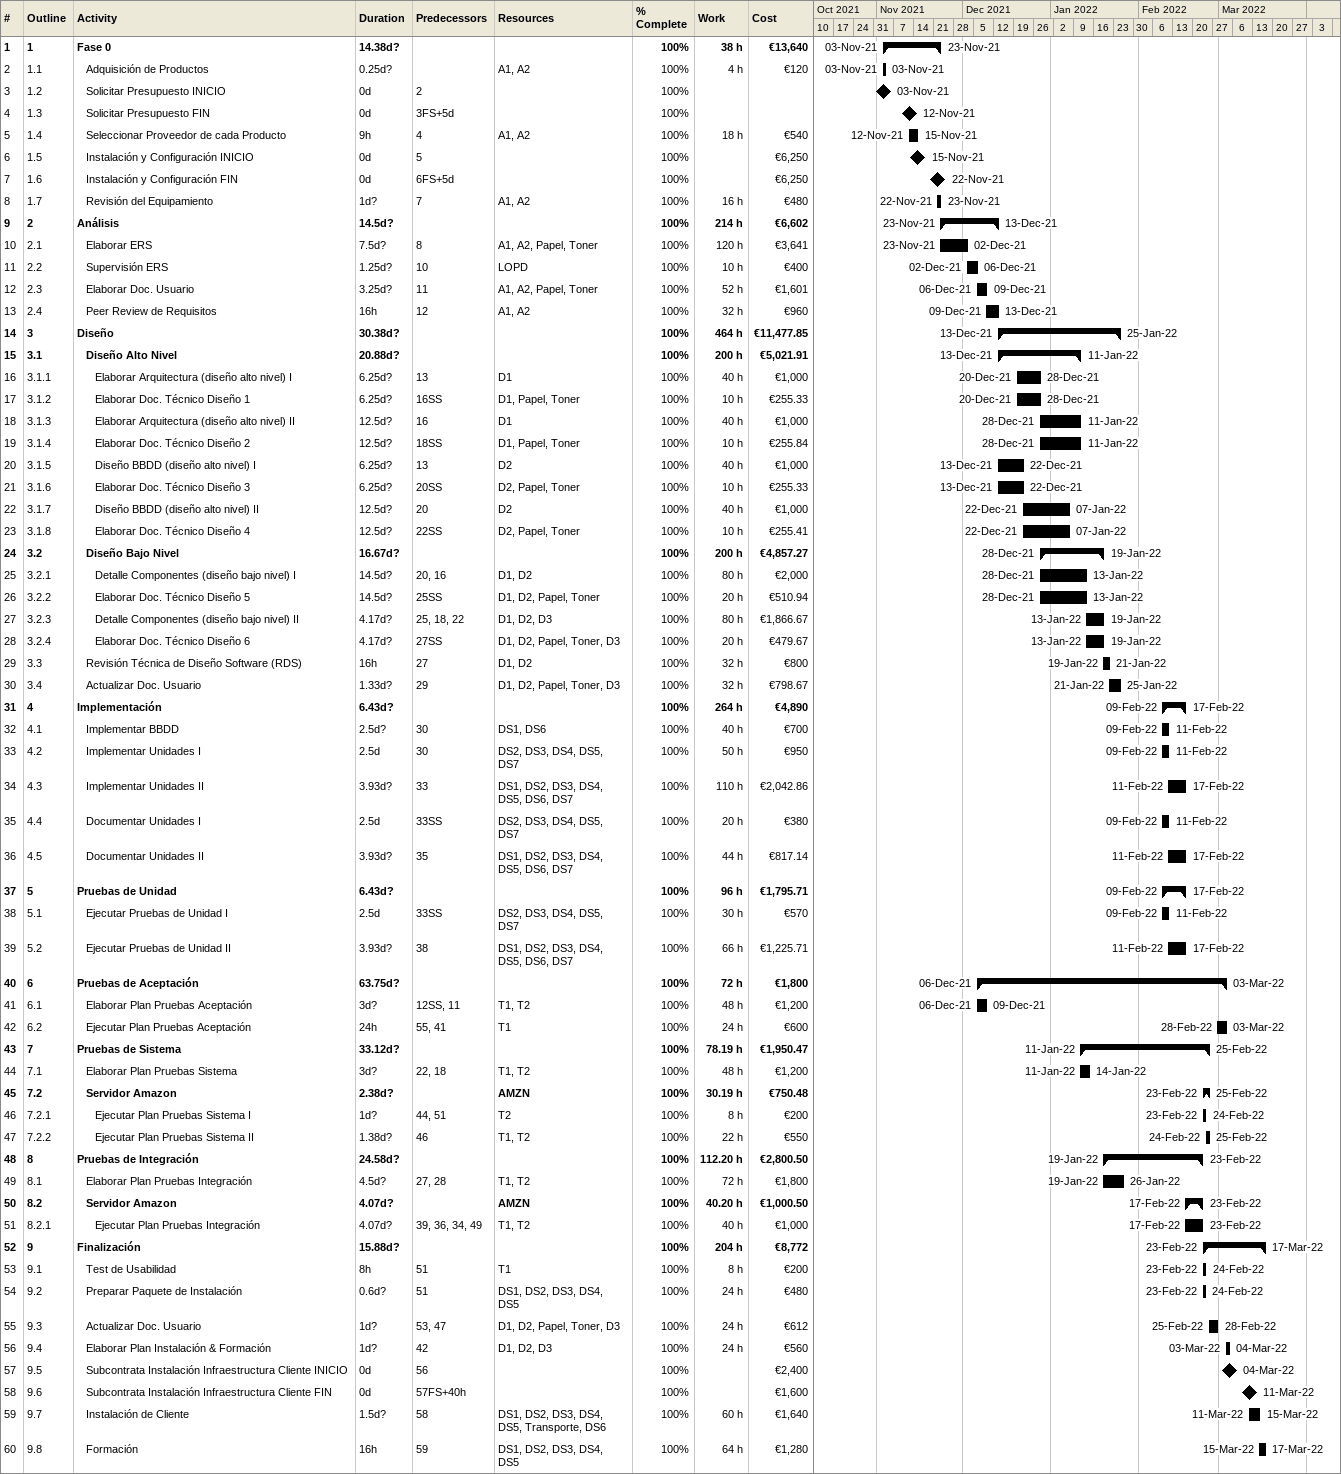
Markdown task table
| ID | WBS | Task | Duration | Start | Finish | Predecessors | Resources | % complete | Work (h) | Cost (€) |
|---|---|---|---|---|---|---|---|---|---|---|
| 1 | 1 | **Fase 0** | 14.38d? | 2021-11-03 | 2021-11-23 |  |  | 100 | 38 | 13640 |
| 2 | 1.1 | Adquisición de Productos | 0.25d? | 2021-11-03 | 2021-11-03 |  | A1, A2 | 100 | 4 | 120 |
| 3 | 1.2 | Solicitar Presupuesto INICIO | 0d | 2021-11-03 | 2021-11-03 | 2 |  | 100 |  |  |
| 4 | 1.3 | Solicitar Presupuesto FIN | 0d | 2021-11-12 | 2021-11-12 | 3FS+5d |  | 100 |  |  |
| 5 | 1.4 | Seleccionar Proveedor de cada Producto | 9h | 2021-11-12 | 2021-11-15 | 4 | A1, A2 | 100 | 18 | 540 |
| 6 | 1.5 | Instalación y Configuración INICIO | 0d | 2021-11-15 | 2021-11-15 | 5 |  | 100 |  | 6250 |
| 7 | 1.6 | Instalación y Configuración FIN | 0d | 2021-11-22 | 2021-11-22 | 6FS+5d |  | 100 |  | 6250 |
| 8 | 1.7 | Revisión del Equipamiento | 1d? | 2021-11-22 | 2021-11-23 | 7 | A1, A2 | 100 | 16 | 480 |
| 9 | 2 | **Análisis** | 14.5d? | 2021-11-23 | 2021-12-13 |  |  | 100 | 214 | 6602 |
| 10 | 2.1 | Elaborar ERS | 7.5d? | 2021-11-23 | 2021-12-02 | 8 | A1, A2, Papel, Toner | 100 | 120 | 3641 |
| 11 | 2.2 | Supervisión ERS | 1.25d? | 2021-12-02 | 2021-12-06 | 10 | LOPD | 100 | 10 | 400 |
| 12 | 2.3 | Elaborar Doc. Usuario | 3.25d? | 2021-12-06 | 2021-12-09 | 11 | A1, A2, Papel, Toner | 100 | 52 | 1601 |
| 13 | 2.4 | Peer Review de Requisitos | 16h | 2021-12-09 | 2021-12-13 | 12 | A1, A2 | 100 | 32 | 960 |
| 14 | 3 | **Diseño** | 30.38d? | 2021-12-13 | 2022-01-25 |  |  | 100 | 464 | 11477.85 |
| 15 | 3.1 | **Diseño Alto Nivel** | 20.88d? | 2021-12-13 | 2022-01-11 |  |  | 100 | 200 | 5021.91 |
| 16 | 3.1.1 | Elaborar Arquitectura (diseño alto nivel) I | 6.25d? | 2021-12-20 | 2021-12-28 | 13 | D1 | 100 | 40 | 1000 |
| 17 | 3.1.2 | Elaborar Doc. Técnico Diseño 1 | 6.25d? | 2021-12-20 | 2021-12-28 | 16SS | D1, Papel, Toner | 100 | 10 | 255.33 |
| 18 | 3.1.3 | Elaborar Arquitectura (diseño alto nivel) II | 12.5d? | 2021-12-28 | 2022-01-11 | 16 | D1 | 100 | 40 | 1000 |
| 19 | 3.1.4 | Elaborar Doc. Técnico Diseño 2 | 12.5d? | 2021-12-28 | 2022-01-11 | 18SS | D1, Papel, Toner | 100 | 10 | 255.84 |
| 20 | 3.1.5 | Diseño BBDD (diseño alto nivel) I | 6.25d? | 2021-12-13 | 2021-12-22 | 13 | D2 | 100 | 40 | 1000 |
| 21 | 3.1.6 | Elaborar Doc. Técnico Diseño 3 | 6.25d? | 2021-12-13 | 2021-12-22 | 20SS | D2, Papel, Toner | 100 | 10 | 255.33 |
| 22 | 3.1.7 | Diseño BBDD (diseño alto nivel) II | 12.5d? | 2021-12-22 | 2022-01-07 | 20 | D2 | 100 | 40 | 1000 |
| 23 | 3.1.8 | Elaborar Doc. Técnico Diseño 4 | 12.5d? | 2021-12-22 | 2022-01-07 | 22SS | D2, Papel, Toner | 100 | 10 | 255.41 |
| 24 | 3.2 | **Diseño Bajo Nivel** | 16.67d? | 2021-12-28 | 2022-01-19 |  |  | 100 | 200 | 4857.27 |
| 25 | 3.2.1 | Detalle Componentes (diseño bajo nivel) I | 14.5d? | 2021-12-28 | 2022-01-13 | 20, 16 | D1, D2 | 100 | 80 | 2000 |
| 26 | 3.2.2 | Elaborar Doc. Técnico Diseño 5 | 14.5d? | 2021-12-28 | 2022-01-13 | 25SS | D1, D2, Papel, Toner | 100 | 20 | 510.94 |
| 27 | 3.2.3 | Detalle Componentes (diseño bajo nivel) II | 4.17d? | 2022-01-13 | 2022-01-19 | 25, 18, 22 | D1, D2, D3 | 100 | 80 | 1866.67 |
| 28 | 3.2.4 | Elaborar Doc. Técnico Diseño 6 | 4.17d? | 2022-01-13 | 2022-01-19 | 27SS | D1, D2, Papel, Toner, D3 | 100 | 20 | 479.67 |
| 29 | 3.3 | Revisión Técnica de Diseño Software (RDS) | 16h | 2022-01-19 | 2022-01-21 | 27 | D1, D2 | 100 | 32 | 800 |
| 30 | 3.4 | Actualizar Doc. Usuario | 1.33d? | 2022-01-21 | 2022-01-25 | 29 | D1, D2, Papel, Toner, D3 | 100 | 32 | 798.67 |
| 31 | 4 | **Implementación** | 6.43d? | 2022-02-09 | 2022-02-17 |  |  | 100 | 264 | 4890 |
| 32 | 4.1 | Implementar BBDD | 2.5d? | 2022-02-09 | 2022-02-11 | 30 | DS1, DS6 | 100 | 40 | 700 |
| 33 | 4.2 | Implementar Unidades I | 2.5d | 2022-02-09 | 2022-02-11 | 30 | DS2, DS3, DS4, DS5, DS7 | 100 | 50 | 950 |
| 34 | 4.3 | Implementar Unidades II | 3.93d? | 2022-02-11 | 2022-02-17 | 33 | DS1, DS2, DS3, DS4, DS5, DS6, DS7 | 100 | 110 | 2042.86 |
| 35 | 4.4 | Documentar Unidades I | 2.5d | 2022-02-09 | 2022-02-11 | 33SS | DS2, DS3, DS4, DS5, DS7 | 100 | 20 | 380 |
| 36 | 4.5 | Documentar Unidades II | 3.93d? | 2022-02-11 | 2022-02-17 | 35 | DS1, DS2, DS3, DS4, DS5, DS6, DS7 | 100 | 44 | 817.14 |
| 37 | 5 | **Pruebas de Unidad** | 6.43d? | 2022-02-09 | 2022-02-17 |  |  | 100 | 96 | 1795.71 |
| 38 | 5.1 | Ejecutar Pruebas de Unidad I | 2.5d | 2022-02-09 | 2022-02-11 | 33SS | DS2, DS3, DS4, DS5, DS7 | 100 | 30 | 570 |
| 39 | 5.2 | Ejecutar Pruebas de Unidad II | 3.93d? | 2022-02-11 | 2022-02-17 | 38 | DS1, DS2, DS3, DS4, DS5, DS6, DS7 | 100 | 66 | 1225.71 |
| 40 | 6 | **Pruebas de Aceptación** | 63.75d? | 2021-12-06 | 2022-03-03 |  |  | 100 | 72 | 1800 |
| 41 | 6.1 | Elaborar Plan Pruebas Aceptación | 3d? | 2021-12-06 | 2021-12-09 | 12SS, 11 | T1, T2 | 100 | 48 | 1200 |
| 42 | 6.2 | Ejecutar Plan Pruebas Aceptación | 24h | 2022-02-28 | 2022-03-03 | 55, 41 | T1 | 100 | 24 | 600 |
| 43 | 7 | **Pruebas de Sistema** | 33.12d? | 2022-01-11 | 2022-02-25 |  |  | 100 | 78.19 | 1950.47 |
| 44 | 7.1 | Elaborar Plan Pruebas Sistema | 3d? | 2022-01-11 | 2022-01-14 | 22, 18 | T1, T2 | 100 | 48 | 1200 |
| 45 | 7.2 | **Servidor Amazon** | 2.38d? | 2022-02-23 | 2022-02-25 |  | AMZN | 100 | 30.19 | 750.48 |
| 46 | 7.2.1 | Ejecutar Plan Pruebas Sistema I | 1d? | 2022-02-23 | 2022-02-24 | 44, 51 | T2 | 100 | 8 | 200 |
| 47 | 7.2.2 | Ejecutar Plan Pruebas Sistema II | 1.38d? | 2022-02-24 | 2022-02-25 | 46 | T1, T2 | 100 | 22 | 550 |
| 48 | 8 | **Pruebas de Integración** | 24.58d? | 2022-01-19 | 2022-02-23 |  |  | 100 | 112.20 | 2800.50 |
| 49 | 8.1 | Elaborar Plan Pruebas Integración | 4.5d? | 2022-01-19 | 2022-01-26 | 27, 28 | T1, T2 | 100 | 72 | 1800 |
| 50 | 8.2 | **Servidor Amazon** | 4.07d? | 2022-02-17 | 2022-02-23 |  | AMZN | 100 | 40.20 | 1000.50 |
| 51 | 8.2.1 | Ejecutar Plan Pruebas Integración | 4.07d? | 2022-02-17 | 2022-02-23 | 39, 36, 34, 49 | T1, T2 | 100 | 40 | 1000 |
| 52 | 9 | **Finalización** | 15.88d? | 2022-02-23 | 2022-03-17 |  |  | 100 | 204 | 8772 |
| 53 | 9.1 | Test de Usabilidad | 8h | 2022-02-23 | 2022-02-24 | 51 | T1 | 100 | 8 | 200 |
| 54 | 9.2 | Preparar Paquete de Instalación | 0.6d? | 2022-02-23 | 2022-02-24 | 51 | DS1, DS2, DS3, DS4, DS5 | 100 | 24 | 480 |
| 55 | 9.3 | Actualizar Doc. Usuario | 1d? | 2022-02-25 | 2022-02-28 | 53, 47 | D1, D2, Papel, Toner, D3 | 100 | 24 | 612 |
| 56 | 9.4 | Elaborar Plan Instalación & Formación | 1d? | 2022-03-03 | 2022-03-04 | 42 | D1, D2, D3 | 100 | 24 | 560 |
| 57 | 9.5 | Subcontrata Instalación Infraestructura Cliente INICIO | 0d | 2022-03-04 | 2022-03-04 | 56 |  | 100 |  | 2400 |
| 58 | 9.6 | Subcontrata Instalación Infraestructura Cliente FIN | 0d | 2022-03-11 | 2022-03-11 | 57FS+40h |  | 100 |  | 1600 |
| 59 | 9.7 | Instalación de Cliente | 1.5d? | 2022-03-11 | 2022-03-15 | 58 | DS1, DS2, DS3, DS4, DS5, Transporte, DS6 | 100 | 60 | 1640 |
| 60 | 9.8 | Formación | 16h | 2022-03-15 | 2022-03-17 | 59 | DS1, DS2, DS3, DS4, DS5 | 100 | 64 | 1280 |
